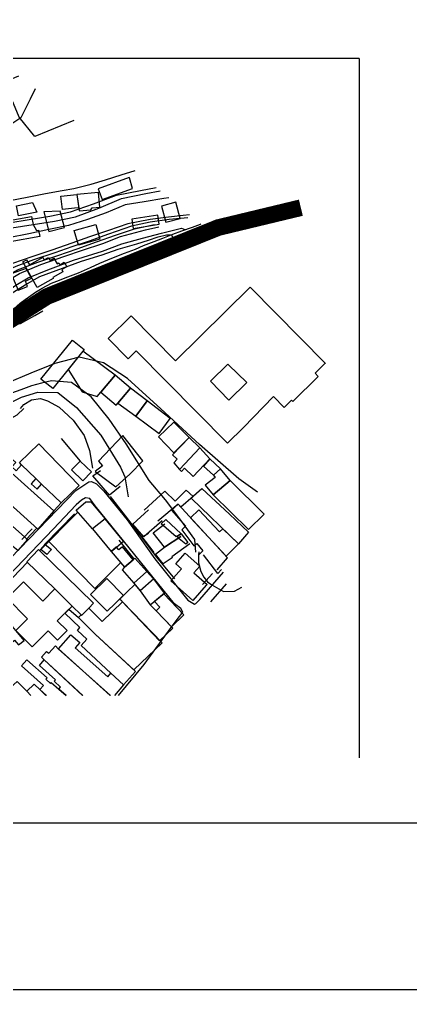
# Model space of a CAD drawing. Header units: millimetres. Extents: x 387 to 811, y 539 to 827.
# Drawn here: x 498.15 to 501.47, y 684.72 to 692.96 of the extents above; entities that cross this region are included whole.
import ezdxf

# ---------------------------------------------------------------- set-up
doc = ezdxf.new("R2010")
doc.units = ezdxf.units.MM
for name, color, linetype in [('7', 8, 'Continuous'), ('CORTE_PAPEL', 7, 'Continuous'), ('FORMATO', 6, 'Continuous')]:
    doc.layers.add(name, color=color, linetype=linetype)

msp = doc.modelspace()

# ---------------------------------------------------------------- linework, layer by layer
msp.add_line((501.0288, 692.6285, 74.5159), (487.4366, 692.6285, 74.5159))
at = {"layer": '7', "extrusion": (0.029306, 0.001412, 0.999569)}
for points, elevation in [([(667.3058, -528.9584), (667.1852, -528.6221), (667.3565, -528.4965), (667.6621, -528.3869), (667.7069, -528.5119)], 88.8309), ([(667.5891, -528.643), (667.5055, -528.5972), (667.3493, -528.5099), (667.3143, -528.4496), (667.2549, -528.3435), (667.2094, -528.2429), (667.1672, -528.122), (667.131, -528.0049), (667.0955, -527.8954), (667.0412, -527.7635), (666.9926, -527.6975), (666.945, -527.6454), (666.7754, -527.6269), (666.7624, -527.5887), (666.7466, -527.5519), (666.5894, -527.5463), (666.5413, -527.4495), (666.4892, -527.2944), (666.4487, -527.0832), (666.4649, -526.8117), (666.4643, -526.7044), (666.4661, -526.6325)], 88.8309), ([(666.5236, -526.5645), (666.5489, -526.8853), (666.5619, -527.1722), (666.5824, -527.4776), (666.6027, -527.7289), (666.6168, -527.9179), (666.627, -528.0435), (666.6412, -528.2118), (666.6528, -528.3835), (666.6753, -528.5306), (666.6969, -528.6875), (666.7152, -528.8309), (666.7279, -528.9302), (666.7569, -529.0784), (666.7894, -529.2044), (666.826, -529.3371), (666.8559, -529.4592)], 88.8309), ([(666.7168, -529.1382), (666.623, -529.1671), (666.7036, -529.4291), (666.7955, -529.4073), (666.7987, -529.4051), (666.7168, -529.1382)], 88.8309), ([(666.0875, -527.4066), (666.1726, -527.5301), (666.2778, -527.6774), (666.3606, -527.8346), (666.4144, -528.0204), (666.4426, -528.1883), (666.4635, -528.3644), (666.4834, -528.5409), (666.5046, -528.7173), (666.5328, -528.893), (666.5901, -529.0923), (666.6542, -529.2894), (666.6848, -529.4957), (666.7022, -529.6303)], 88.8309), ([(666.1238, -527.0066), (666.0994, -527.1005), (666.0582, -527.2464), (666.0517, -527.3341), (666.0609, -527.4258), (666.1505, -527.5611), (666.2579, -527.6972), (666.3316, -527.8649), (666.3767, -528.0224), (666.4039, -528.2079), (666.421, -528.3899), (666.4385, -528.5721), (666.4584, -528.7539), (666.488, -528.9348), (666.5519, -529.1345), (666.6245, -529.3309), (666.6579, -529.5387), (666.6744, -529.6613)], 88.8309), ([(666.6111, -529.7317), (666.6062, -529.6892), (666.5872, -529.5231), (666.5695, -529.3599), (666.5089, -529.1945), (666.4587, -529.0342), (666.4152, -528.8709), (666.3893, -528.7027), (666.3633, -528.5323), (666.3351, -528.358), (666.3125, -528.1899), (666.2815, -528.0065), (666.2408, -527.8401), (666.1736, -527.6968), (666.0932, -527.5661), (666.0083, -527.4341), (665.9962, -527.2993), (666.0202, -527.1876), (666.0466, -527.12), (666.06, -527.0789)], 88.8309), ([(666.6776, -528.9553), (666.5634, -528.9649), (666.5612, -528.9295), (666.556, -528.8265), (666.6678, -528.8172), (666.6776, -528.9553)], 88.8309), ([(666.6776, -528.9553), (666.6776, -528.9553), (666.5365, -528.9661), (666.5406, -529.0659), (666.5569, -529.0779), (666.5597, -529.1446), (666.6852, -529.1395), (666.6776, -528.9553)], 88.8309), ([(666.5182, -528.4519), (666.6054, -528.4386), (666.6261, -528.5744), (666.5419, -528.6073), (666.5182, -528.4519)], 88.8309), ([(666.5707, -529.7911), (666.544, -529.6665), (666.4038, -529.6964), (666.4305, -529.821), (666.5707, -529.7911)], 88.8309), ([(666.4576, -529.9026), (666.4547, -529.8485), (666.4469, -529.7209), (666.4355, -529.5657), (666.4055, -529.3747), (666.3589, -529.2084), (666.3114, -529.0451), (666.2665, -528.8917), (666.2144, -528.7189), (666.1645, -528.5459), (666.117, -528.3806), (666.0637, -528.2272), (666.0337, -528.0643), (666.0138, -527.8984), (665.9883, -527.7564), (665.9407, -527.6476), (665.8785, -527.5477), (665.8578, -527.464), (665.8559, -527.3846), (665.8663, -527.3224), (665.8744, -527.2845)], 88.8309), ([(666.3021, -528.3699), (666.479, -528.3374), (666.5093, -528.5618), (666.4383, -528.571), (666.3879, -528.5972), (666.3903, -528.6144), (666.3354, -528.6217), (666.3021, -528.3699)], 88.8309), ([(666.3737, -528.7023), (666.4015, -528.8351), (666.5417, -528.8059), (666.5432, -528.667), (666.3737, -528.7023)], 88.8309), ([(666.3897, -529.6412), (666.4683, -529.6326), (666.4436, -529.4101), (666.3648, -529.419), (666.3897, -529.6412)], 88.8309), ([(665.8121, -527.3552), (665.8132, -527.5111), (665.8389, -527.6542), (665.8637, -527.8236), (665.8844, -527.9895), (665.9389, -528.151), (665.9931, -528.2901), (666.0614, -528.4193), (666.1176, -528.5961), (666.1665, -528.7682), (666.2141, -528.9333), (666.2677, -529.1002), (666.3163, -529.2663), (666.3607, -529.4286), (666.389, -529.6005)], 88.8309), ([(665.7825, -527.3892), (665.7802, -527.4582), (665.7814, -527.5226), (665.7905, -527.6212), (665.798, -527.7269), (665.8022, -527.8606), (665.8351, -528.0276), (665.8975, -528.1931), (665.9658, -528.3184), (666.0306, -528.4369), (666.096, -528.6201), (666.1568, -528.8273), (666.2017, -528.9807), (666.2488, -529.1547), (666.3007, -529.3068), (666.3479, -529.5207), (666.3673, -529.6367)], 88.8309), ([(666.4336, -529.8847), (666.4255, -529.7279), (666.4104, -529.5642), (666.3854, -529.4055), (666.3278, -529.2051), (666.2763, -529.0383), (666.2336, -528.8905), (666.19, -528.744), (666.1384, -528.5602), (666.0906, -528.406), (666.0359, -528.274), (665.9961, -528.146), (665.9717, -528.0014), (665.9641, -527.8589), (665.9523, -527.788), (665.934, -527.7245), (665.9034, -527.6536), (665.8635, -527.5765), (665.8353, -527.4589)], 88.8309), ([(665.4521, -527.7529), (665.4845, -527.8857), (665.5095, -527.9525), (665.5238, -528.0057), (665.5455, -528.0607), (665.561, -528.0955), (665.5772, -528.1365), (665.6008, -528.174), (665.6319, -528.2252), (665.6626, -528.2703), (665.7002, -528.3275), (665.7332, -528.3716), (665.778, -528.4291), (665.8067, -528.4727), (665.8386, -528.5231), (665.8647, -528.5628), (665.8956, -528.6227), (665.9333, -528.7039), (665.9501, -528.7489), (665.9823, -528.8447), (666.011, -528.9359), (666.05, -529.0391), (666.0845, -529.1219), (666.1227, -529.2244), (666.1579, -529.3335), (666.1884, -529.4294), (666.215, -529.4975), (666.2446, -529.591), (666.2697, -529.6658), (666.3013, -529.7521), (666.3246, -529.8308), (666.3515, -529.9204), (666.375, -529.9922), (666.3754, -529.9941)], 88.8309), ([(666.2444, -528.9476), (666.371, -528.9178), (666.414, -529.102), (666.2875, -529.1315), (666.2444, -528.9476)], 88.8309), ([(665.7101, -527.467), (665.7191, -527.5429), (665.7194, -527.599), (665.716, -527.6659), (665.7014, -527.8849), (665.7217, -528.0029), (665.7811, -528.1525), (665.8544, -528.2786), (665.9314, -528.3987), (665.9877, -528.5078), (666.0493, -528.6761), (666.1198, -528.8977), (666.185, -529.1483), (666.2385, -529.3152), (666.2787, -529.4927), (666.3143, -529.6564), (666.3474, -529.8293), (666.335, -529.8559)], 88.8309), ([(665.6639, -527.5195), (665.6811, -527.6746), (665.6716, -527.9012), (665.7106, -528.0571), (665.7725, -528.1956), (665.8549, -528.3432), (665.9317, -528.4779), (665.9942, -528.6076), (666.0571, -528.8016), (666.1087, -528.9667), (666.154, -529.1449), (666.1941, -529.2828), (666.2324, -529.4435), (666.2607, -529.5443), (666.2839, -529.6255), (666.2966, -529.6972), (666.296, -529.7419), (666.1872, -529.7834)], 88.8309), ([(666.1267, -528.4674), (666.1436, -528.501), (666.0986, -528.5239), (666.158, -528.6424), (666.1567, -528.6391), (666.1346, -528.6503), (666.1533, -528.6866), (666.1273, -528.6997), (666.144, -528.7332), (666.095, -528.7582), (666.1028, -528.7736), (666.087, -528.7815), (666.1066, -528.8198), (666.0674, -528.8395), (666.0449, -528.7952), (666.0262, -528.8046), (665.9811, -528.7158), (665.9737, -528.7197), (665.9032, -528.5807), (666.1267, -528.4674)], 88.8309), ([(665.8872, -528.4166), (665.9161, -528.4992), (665.9624, -528.4829), (665.9859, -528.536), (666.0702, -528.4941), (666.0297, -528.3643), (666.031, -528.366), (665.8872, -528.4166)], 88.8309), ([(665.3264, -529.393), (665.2615, -529.3209), (665.4405, -529.1602), (665.6242, -529.3651), (665.2245, -529.7235), (665.8201, -530.3878), (665.14, -530.9942), (665.1416, -530.9884), (665.0635, -530.9011), (665.0337, -530.9276), (664.831, -530.7016), (664.8428, -530.6911), (664.784, -530.6256), (664.8809, -530.5387), (664.6322, -530.2734), (664.5048, -530.1294), (665.3264, -529.393)], 88.8309), ([(665.5033, -527.6973), (665.5288, -527.7769), (665.5422, -527.8775), (665.5548, -527.9681), (665.5743, -528.0495), (665.5992, -528.1096), (665.6296, -528.1785), (665.6627, -528.2384), (665.685, -528.2847), (665.6907, -528.3142), (665.5977, -528.3778), (665.6041, -528.423), (665.6285, -528.4694), (665.6676, -528.5497), (665.704, -528.6182)], 88.8309), ([(665.0393, -528.6699), (665.1244, -528.5745), (665.4428, -528.8587), (665.3577, -528.9541), (665.0393, -528.6699)], 88.8309), ([(665.1947, -528.8086), (664.9989, -528.9185), (664.9551, -529.0428), (665.1285, -529.2055), (665.3455, -528.9408), (665.1947, -528.8086)], 88.8309), ([(664.077, -530.3649), (664.1966, -530.2107), (664.5062, -529.8913), (664.8238, -529.5776), (665.0943, -529.3081), (665.2372, -529.1127), (665.2956, -528.9071), (665.2515, -528.6981), (665.1799, -528.4905), (665.1045, -528.2872), (665.0759, -528.1677)], 88.8309), ([(664.8696, -530.1605), (665.0115, -530.3184), (665.1694, -530.1718), (665.1761, -530.166), (665.0365, -530.0107), (664.8696, -530.1605)], 88.8309), ([(663.5937, -529.816), (663.7013, -529.814), (663.8707, -529.7036), (664.0497, -529.5819), (664.2206, -529.452), (664.5395, -529.2712), (664.7577, -529.1374), (664.9523, -528.9939), (665.0831, -528.8332), (665.1061, -528.663), (665.0884, -528.5766), (665.07, -528.4925), (665.0413, -528.3992), (665.0175, -528.3199), (665.0028, -528.2494)], 88.8309), ([(664.9901, -529.0761), (664.872, -529.2018), (665.0109, -529.3314), (665.1285, -529.2055), (664.9901, -529.0761)], 88.8309), ([(664.7709, -529.363), (664.898, -529.4664), (665.0109, -529.3314), (665.0109, -529.3314), (664.8895, -529.2175), (664.7709, -529.363)], 88.8309), ([(664.9442, -528.3213), (664.9797, -528.402), (665.0146, -528.5419), (665.0038, -528.7125), (664.8699, -528.8635), (664.6232, -529.0582), (664.3458, -529.214), (664.2603, -529.2447), (664.0888, -529.2649)], 88.8309), ([(664.8827, -528.3875), (664.9147, -528.4172), (664.9518, -528.4843), (664.96, -528.5631), (664.9384, -528.6215), (664.8781, -528.7181), (664.7639, -528.8304), (664.6277, -528.917), (664.4989, -528.956), (664.3488, -528.9761)], 88.8309), ([(664.6146, -529.5554), (664.7374, -529.6543), (664.898, -529.4664), (664.898, -529.4664), (664.7709, -529.363), (664.6146, -529.5554)], 88.8309), ([(664.4451, -529.6712), (664.5671, -529.8073), (664.7045, -529.6842), (664.5863, -529.5484), (664.4451, -529.6712)], 88.8309), ([(664.1799, -529.1641), (664.2814, -529.2884), (664.3879, -529.4061), (664.6116, -529.2453), (664.4053, -529.0286), (664.3643, -529.0596), (664.3188, -528.997), (664.1799, -529.1641)], 88.8309), ([(664.4771, -529.8941), (664.5671, -529.8073), (664.4285, -529.6599), (664.3891, -529.6978), (664.3586, -529.6662), (664.3019, -529.7132), (664.4771, -529.8941)], 88.8309), ([(664.3019, -529.7132), (664.2821, -529.7286), (664.3092, -529.7565), (664.237, -529.8264), (664.3776, -529.9736), (664.4771, -529.8941), (664.3019, -529.7132)], 88.8309), ([(664.2376, -529.9982), (664.2895, -530.0602), (664.3776, -529.9736), (664.3193, -529.916), (664.2376, -529.9982)], 88.8309), ([(664.188, -530.1381), (664.2895, -530.0602), (664.2376, -529.9982), (664.2184, -530.0126), (664.1574, -529.9241), (664.0723, -529.9883), (664.188, -530.1381)], 88.8309), ([(664.0524, -529.7981), (664.1315, -529.8945), (663.901, -530.1169), (663.741, -530.2708), (663.6472, -530.182), (664.0492, -529.8019), (664.0524, -529.7981)], 88.8309), ([(663.7625, -530.2738), (663.8869, -530.4115), (664.188, -530.1381), (664.0723, -529.9883), (663.7625, -530.2738)], 88.8309), ([(663.9705, -529.3965), (664.1215, -529.5798), (664.0338, -529.6623), (664.124, -529.7599), (664.0666, -529.8171), (663.9814, -529.7086), (664.0061, -529.6865), (663.872, -529.5082)], 88.8309), ([(663.4349, -529.991), (663.5309, -530.0826), (664.0061, -529.6865), (663.9591, -529.6284), (663.8162, -529.7408), (663.787, -529.7062), (663.6469, -529.8037), (663.6661, -529.8297), (663.6021, -529.8765), (663.5679, -529.8424)], 88.8309), ([(663.7205, -528.5416), (663.967, -528.8091)], 88.6744), ([(663.7208, -528.5479), (663.967, -528.8091)], 88.6744), ([(663.8873, -529.7855), (663.9504, -529.8605), (663.7544, -530.0257), (663.7784, -530.056), (663.6472, -530.182), (663.5465, -530.0729), (663.8873, -529.7855)], 88.8309), ([(663.8469, -529.5338), (663.8823, -529.5763), (663.7533, -529.7), (663.7302, -529.657), (663.8469, -529.5338)], 88.8309), ([(663.7721, -528.3522), (663.8586, -528.4432)], 88.6744), ([(663.7578, -529.3616), (663.606, -529.464)], 88.6744), ([(663.7419, -529.3705), (663.7745, -529.4291)], 88.6744), ([(663.7332, -529.6621), (663.7533, -529.7), (663.678, -529.752), (663.6652, -529.7348), (663.7253, -529.6685)], 88.8309), ([(663.7268, -529.1722), (663.5642, -529.2908)], 88.6744), ([(663.3152, -529.8657), (663.4039, -529.9548)], 88.6744), ([(663.1637, -529.9282), (663.3105, -530.0689)], 88.6744)]:
    msp.add_lwpolyline(points, dxfattribs=dict(at, elevation=elevation))
at = {"layer": '7', "const_width": 0.1416, "elevation": 74.5159}
msp.add_lwpolyline([(491.5409, 689.4368), (491.7853, 689.6104), (492.0534, 689.6972), (492.3845, 689.7366), (492.6605, 689.6262), (493.3071, 689.3421), (493.5357, 689.2869), (493.6777, 689.2711), (494.1823, 689.3263), (494.8796, 689.5011), (495.6918, 689.8246), (496.0387, 689.864), (496.5512, 689.8088), (496.6746, 689.8091), (497.0531, 689.9748), (497.5656, 690.18), (497.8103, 690.2434), (498.3782, 690.6074), (499.8334, 691.1935), (500.5344, 691.3623)], dxfattribs=at)
at = {"layer": '7'}
for points in [[(494.3991, 688.2518, 74.4117), (494.5387, 688.3345, 74.4075), (494.6707, 688.4287, 74.4035), (494.7956, 688.5341, 74.3997), (494.9182, 688.6424, 74.396), (495.0452, 688.7461, 74.3921), (495.1905, 688.8176, 74.3877), (495.3464, 688.8262, 74.3831), (495.5052, 688.822, 74.3785), (495.5747, 688.8192, 74.3765), (495.798, 688.8179, 74.3699), (496.0216, 688.861, 74.3633), (496.2349, 688.9145, 74.357), (496.4552, 688.9438, 74.3505), (496.6792, 688.986, 74.3438), (496.8841, 689.0749, 74.3377), (497.0612, 689.2164, 74.3323), (497.2144, 689.3661, 74.3276), (497.4253, 689.4244, 74.3213), (497.5751, 689.4469, 74.3169), (497.7546, 689.4666, 74.3116), (497.9726, 689.5166, 74.3052), (498.1269, 689.6028, 74.3005), (498.1834, 689.6569, 74.2988)], [(498.5008, 689.4021, 74.5371), (498.6612, 689.209, 74.4254)], [(499.0009, 688.9927, 74.5585), (498.9105, 688.9191, 74.5612), (498.7675, 689.0843, 74.554), (498.834, 689.1298, 74.584)], [(497.8903, 688.203, 74.4483), (497.9907, 688.3022, 74.4439), (498.6255, 688.9594, 74.3517), (498.7357, 689.0346, 74.3102), (498.7585, 689.0365, 74.307), (498.8006, 689.0172, 74.3029), (498.8618, 688.9536, 74.2994), (499.0589, 688.7102, 74.285), (499.2947, 688.3782, 74.2516), (499.574, 688.0283, 74.2166), (499.6325, 687.9942, 74.2113), (499.6439, 687.9993, 74.211), (499.6768, 688.035, 74.2104), (499.8772, 688.2663, 74.1618)], [(498.9878, 687.2176, 74.2828), (499.2047, 687.4829, 74.2392), (499.4349, 687.7963, 73.098), (499.5036, 687.8898, 73.0959), (499.533, 687.9255, 74.23), (499.5166, 687.9571, 74.2309), (499.4615, 687.9958, 73.097), (498.7894, 688.8293, 73.1155), (498.7424, 688.8925, 74.305), (498.7071, 688.8965, 74.3132), (498.6715, 688.879, 74.3143), (498.6281, 688.839, 74.3219), (498.4325, 688.6309, 74.3569), (498.0561, 688.2371, 74.4575), (497.7037, 687.9073, 74.4791), (497.287, 687.5819, 74.5385), (496.9775, 687.3626, 74.5528), (496.7955, 687.218, 74.5617)], [(498.9147, 688.9097, 74.5187), (499.1098, 688.6568, 74.4418), (499.3101, 688.3945, 74.4298), (499.4613, 688.2101, 74.3567)], [(498.32, 688.4487, 74.4639), (498.6384, 688.7733, 74.4312)], [(499.3562, 688.7016, 74.4446), (499.2007, 688.5668, 74.4493), (499.1093, 688.6749, 74.455), (499.2399, 688.7946, 74.4472)], [(499.5168, 688.5703, 74.451), (499.3776, 688.4785, 74.3646), (499.2795, 688.6003, 74.3662), (499.3807, 688.6776, 74.364)], [(498.2039, 688.5448, 74.4344), (498.2915, 688.6357, 74.4317)], [(499.593, 688.5059, 74.4594), (499.4381, 688.3967, 74.4641), (499.4409, 688.3884, 74.4551), (499.3657, 688.3364, 74.4502), (499.2996, 688.4199, 74.454), (499.3776, 688.4785, 74.3646), (499.5168, 688.5703, 74.451)], [(499.0034, 688.3443, 74.4087), (498.7863, 688.1268, 74.3728), (498.3949, 688.5277, 74.4052)], [(499.6696, 688.4381, 74.1896), (499.6647, 688.4143, 74.1898), (499.6662, 688.3451, 74.1899), (499.6851, 688.271, 74.1894), (499.7095, 688.2236, 74.1888), (499.7418, 688.1851, 74.1879), (499.7797, 688.1586, 74.1868), (499.8775, 688.1014, 74.184), (499.9704, 688.1055, 74.1813), (500.0342, 688.1383, 74.1794)], [(499.8622, 688.2884, 74.5275), (499.8308, 688.2541, 74.5284), (499.7079, 688.414, 74.5489)], [(497.8983, 688.0225, 74.4681), (498.2137, 688.3515, 74.6444)], [(498.4764, 687.6147, 74.6754), (498.5828, 687.7341, 74.6665), (498.6579, 687.667, 74.6624), (498.6197, 687.6241, 74.6631), (498.8951, 687.3779, 74.6525), (498.9222, 687.4084, 74.6518), (499.03, 687.31, 74.6551), (498.9529, 687.2181, 74.6564)], [(498.3545, 687.5202, 74.5633), (498.3319, 687.5444, 74.5716), (498.3753, 687.5908, 74.5819), (498.395, 687.5776, 74.7606), (498.4532, 687.6399, 74.7775), (498.475, 687.6159, 74.6754), (498.9191, 687.2183, 74.7647)], [(498.916, 687.2181, 74.6575), (498.4764, 687.6147, 74.6754)], [(498.3196, 687.2678, 74.5779), (498.3498, 687.3017, 74.5775), (498.162, 687.4699, 74.5879), (498.2088, 687.5219, 74.5914), (498.3798, 687.3685, 74.5821), (498.3686, 687.3562, 74.5822), (498.4083, 687.3208, 74.5869), (498.4157, 687.3289, 74.5867), (498.4805, 687.2731, 74.6282), (498.5415, 687.2181, 74.6202)], [(498.5415, 687.2181, 74.6197), (498.4805, 687.2731, 74.6282), (498.4948, 687.2889, 74.628), (498.4404, 687.3398, 74.6241), (498.4507, 687.3504, 74.6308), (498.3154, 687.474, 74.5529), (498.3545, 687.5202, 74.5633), (498.6813, 687.218, 74.5792)], [(498.6852, 687.2182, 74.7146), (498.3545, 687.5202, 74.5633)], [(498.0843, 687.218, 74.595), (498.0413, 687.2601, 74.5973), (498.1253, 687.3374, 74.5954), (498.2079, 687.254, 74.5864), (498.242, 687.218, 74.5852)], [(498.2083, 687.2537, 74.5864), (498.2719, 687.3138, 74.5851), (498.3205, 687.2671, 74.5779), (498.371, 687.218, 74.5788)], [(498.2421, 687.218, 74.5863), (498.2083, 687.2537, 74.5864)], [(498.3753, 687.218, 74.5799), (498.3196, 687.2678, 74.5779)]]:
    msp.add_polyline3d(points, dxfattribs=at)
for points in [[(497.498, 689.3571, 74.5982), (497.6347, 689.5082, 74.5982), (497.7412, 689.4096, 74.543), (498.4385, 688.7868, 74.5701), (498.4386, 688.7868, 74.5723), (498.3006, 688.6316, 74.5746)], [(497.7409, 689.4099, 74.543), (497.8021, 689.4786, 74.5418), (498.1161, 689.1987, 74.5246), (498.0819, 689.1601, 74.5297), (498.1185, 689.1277, 74.5278), (498.1642, 689.1781, 74.5271), (498.2848, 689.0625, 74.5383), (498.2449, 689.0172, 74.5389), (498.2965, 688.9716, 74.545), (498.3332, 689.0128, 74.5446), (498.5004, 688.8542, 74.5262), (498.4385, 688.7868, 74.5701)], [(498.6531, 689.001, 74.539), (498.5008, 688.8542, 74.5419), (498.5004, 688.8542, 74.5262), (498.3332, 689.0128, 74.5446), (498.2848, 689.0625, 74.5383), (498.1642, 689.1781, 74.5271), (498.1459, 689.1976, 74.5148), (498.3105, 689.3559, 74.5225)], [(498.5887, 689.1353, 74.427), (498.6624, 689.2098, 74.4254), (498.7565, 689.1169, 74.4225), (498.6828, 689.0424, 74.4239)], [(497.705, 688.8218, 74.6478), (497.5953, 688.9177, 74.609), (497.6445, 688.9742, 74.6081), (497.7677, 688.867, 74.6105), (497.7955, 688.899, 74.6101), (497.8286, 688.8729, 74.7139), (497.8337, 688.879, 74.707), (498.215, 688.5445, 74.5942), (498.2104, 688.5392, 74.6146), (498.1318, 688.45, 74.6181), (498.0906, 688.4849, 74.5798)], [(498.6276, 688.7929, 74.4281), (498.7091, 688.8645, 74.4265), (498.7511, 688.8635, 74.4246), (498.8745, 688.7201, 74.4174), (498.8743, 688.7201, 74.4129), (498.7664, 688.6341, 74.4155)], [(498.9251, 688.4417, 74.4105), (498.9682, 688.4794, 74.4049), (499.0286, 688.5286, 74.4057), (498.8745, 688.7201, 74.4174), (498.7666, 688.6341, 74.4202)], [(498.4169, 688.4588, 74.4368), (498.4112, 688.4535, 74.4325), (498.3795, 688.4155, 74.4375), (498.3287, 688.4581, 74.44), (498.3654, 688.502, 74.4393)], [(499.0389, 688.309, 74.4082), (499.1114, 688.3718, 74.3862), (499.0191, 688.4809, 74.3919), (498.9891, 688.4551, 74.3924), (498.9682, 688.4794, 74.4049), (498.9679, 688.4792, 74.4004), (498.9253, 688.4417, 74.4172)], [(498.7732, 688.0013, 74.6397), (498.7353, 687.9611, 74.6424), (498.6734, 687.8982, 74.6683), (498.6692, 687.9028, 74.6619), (498.5919, 687.9772, 74.6773), (498.4465, 688.123, 74.6856), (498.208, 688.355, 74.6786), (498.3082, 688.4582, 74.6654)], [(499.4309, 688.1909, 74.378), (499.5223, 688.2949, 74.3671), (499.4739, 688.3375, 74.3631), (499.5532, 688.4274, 74.3616), (499.6773, 688.3181, 74.3704), (499.6267, 688.26, 74.3897), (499.7378, 688.1623, 74.3899), (499.7327, 688.1563, 74.3901), (499.7317, 688.1543, 74.3812), (499.6184, 688.0259, 74.3853)], [(499.1263, 688.3847, 74.4464), (499.1114, 688.3718, 74.3862), (499.0389, 688.309, 74.4082), (499.0172, 688.2861, 74.4849), (499.1175, 688.1715, 74.479), (499.2267, 688.2722, 74.4362)], [(499.2841, 688.2082, 74.442), (499.2269, 688.2722, 74.4429), (499.1175, 688.1715, 74.479), (499.1701, 688.1061, 74.4892)], [(498.0409, 688.0453, 74.6994), (498.1797, 688.1841, 74.697), (498.3435, 688.0201, 74.6877), (498.4465, 688.123, 74.6856), (498.5919, 687.9772, 74.6773), (498.4672, 687.8526, 74.6796), (498.5499, 687.7695, 74.6753), (498.4688, 687.6884, 74.6766), (498.3893, 687.7679, 74.6811), (498.2541, 687.6325, 74.6839), (498.116, 687.771, 74.6916), (498.2155, 687.8704, 74.6899)], [(498.7501, 688.0773, 74.498), (498.8872, 688.2126, 74.4949), (499.029, 688.0688, 74.4963), (498.8908, 687.9346, 74.4988)], [(499.0159, 688.0197, 74.626), (498.9964, 688.0374, 74.5036), (499.1264, 688.1614, 74.501), (499.1701, 688.1061, 74.4892), (499.2566, 687.9894, 74.4772), (499.3059, 687.9371, 74.4788), (499.4483, 687.791, 74.4887), (499.3353, 687.6823, 74.502)], [(499.378, 688.0875, 74.454), (499.2852, 688.2083, 74.4779), (499.1701, 688.1061, 74.4892), (499.2566, 687.9894, 74.4772)], [(499.3705, 688.0807, 74.4453), (499.378, 688.0875, 74.454), (499.291, 688.0173, 74.4674), (499.3377, 687.9685, 74.4645), (499.3059, 687.9371, 74.4788), (499.4371, 687.8017, 74.4354), (499.5417, 687.9031, 74.4243)], [(497.8992, 688.0248, 74.5674), (497.8077, 687.9476, 74.5718), (498.0577, 687.6475, 74.5411), (498.1052, 687.6874, 74.5399), (498.1391, 687.6473, 74.5378), (498.1847, 687.6859, 74.5369)], [(499.3561, 687.665, 74.6338), (499.1153, 687.4351, 74.6381), (498.7884, 687.7397, 74.6564), (498.6465, 687.8797, 74.651), (498.6692, 687.9028, 74.6619), (498.6732, 687.8982, 74.6616), (498.7353, 687.9611, 74.6424), (498.8471, 687.8475, 74.6359), (499.021, 688.0143, 74.6259)], [(499.1297, 687.4214, 74.6332), (499.0294, 687.31, 74.6347), (498.9224, 687.4082, 74.6518), (498.6686, 687.6439, 74.6524), (498.7165, 687.697, 74.6023), (498.6373, 687.7707, 74.5978), (498.6597, 687.7948, 74.6018), (498.5301, 687.9166, 74.6379), (498.5641, 687.9502, 74.6463), (498.6465, 687.8797, 74.651), (498.7884, 687.7397, 74.6564)]]:
    msp.add_polyline3d(points, close=True, dxfattribs=at)
at = {"layer": 'CORTE_PAPEL', "elevation": 74.5159}
msp.add_lwpolyline([(486.0208, 684.7196), (570.1208, 684.7196), (570.1208, 812.1146), (486.0208, 812.1146)], close=True, dxfattribs=at)
at = {"layer": 'FORMATO', "elevation": 74.5159}
msp.add_lwpolyline([(487.4366, 693.2146), (487.4366, 686.1355), (568.705, 686.1355), (568.705, 693.2146)], close=True, dxfattribs=at)
msp.add_lwpolyline([(501.0288, 692.6285), (501.0288, 686.6897)], dxfattribs=at)

doc.saveas('drawing.dxf')
